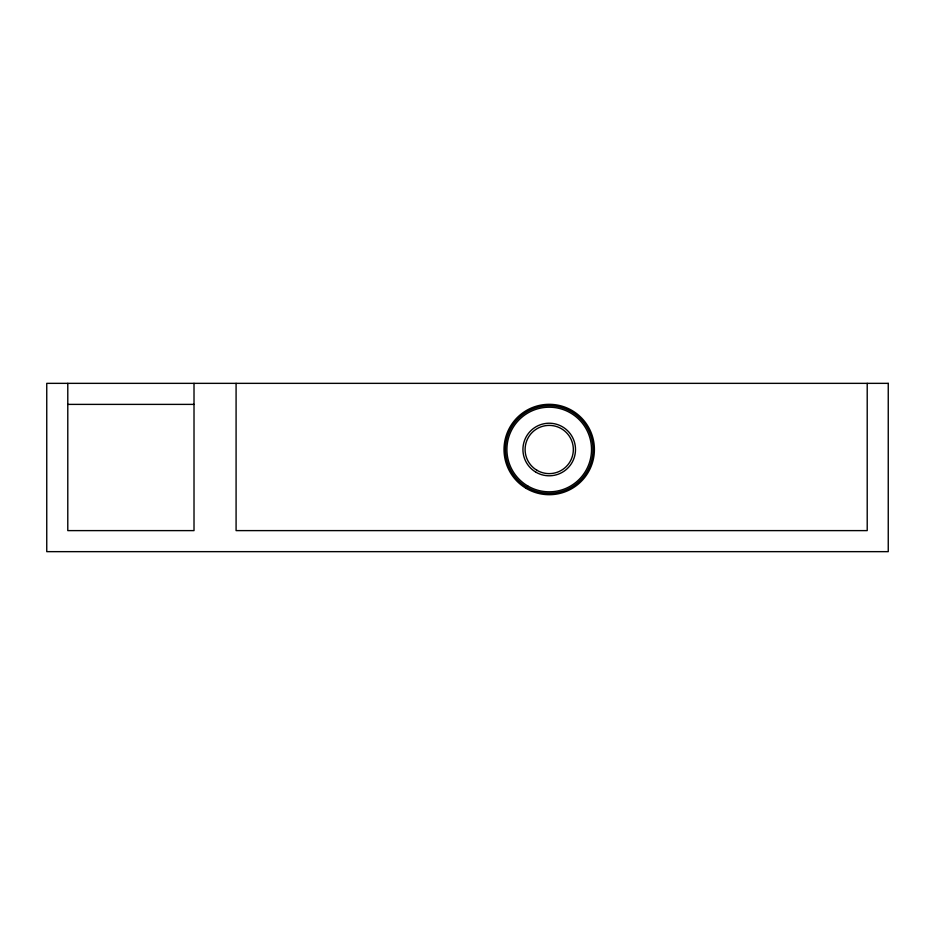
<?xml version="1.0" encoding="UTF-8"?>
<svg xmlns="http://www.w3.org/2000/svg" width="935" height="935" viewBox="0 0 935 935"><rect width="100%" height="100%" fill="white"/><g stroke="black" fill="none" stroke-linecap="round" stroke-linejoin="round"><path stroke-width="1.4" d="M67.787 404.387L194.012 404.387M867.212 383.35L867.212 530.612L236.087 530.612L236.087 383.35M194.012 383.35L194.012 530.612L67.787 530.612L67.787 383.35M888.25 383.35L46.75 383.35L46.75 551.65L888.25 551.65L888.25 383.35M526.276 488.444A45.184 45.184 0 0 0 594.403 449.91A45.184 45.184 0 0 0 526.978 410.173A45.184 45.184 0 0 0 526.276 488.444M527.737 485.955A42.297 42.297 0 0 0 591.516 449.887A42.297 42.297 0 0 0 528.392 412.686A42.297 42.297 0 0 0 527.737 485.955M536.971 470.293A24.135 24.135 0 0 0 573.342 449.723A24.135 24.135 0 0 0 537.344 428.51A24.135 24.135 0 0 0 536.971 470.293M526.989 487.228A43.781 43.781 0 0 0 593 449.899A43.781 43.781 0 0 0 527.667 411.4A43.781 43.781 0 0 0 526.989 487.228M535.872 472.163A26.297 26.297 0 0 0 575.504 449.747A26.297 26.297 0 0 0 536.281 426.617A26.297 26.297 0 0 0 535.872 472.163"/></g></svg>
